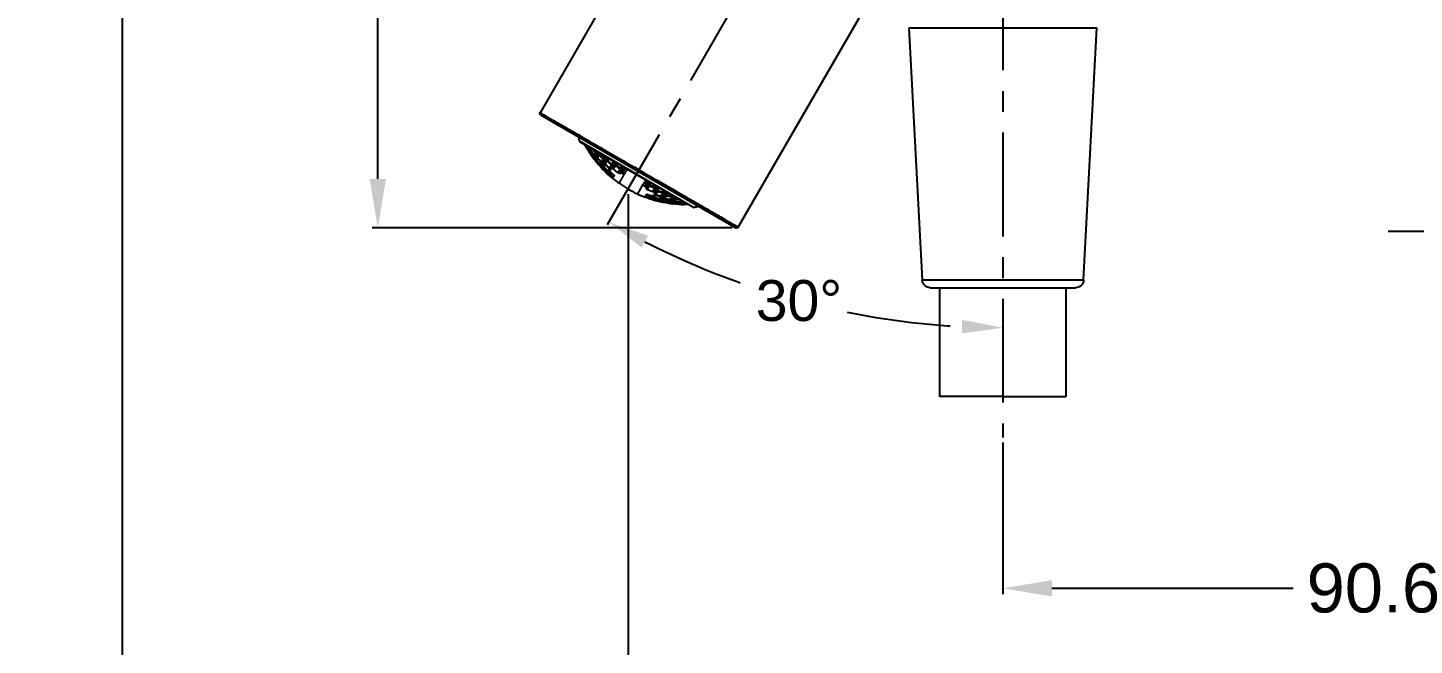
# Model space of a CAD drawing. Header units: millimetres. Extents: x 17655 to 18496, y 1152 to 1747.
# Drawn here: x 18169.5 to 18339.1, y 1263.9 to 1339.5 of the extents above; entities that cross this region are included whole.
import ezdxf

# ---------------------------------------------------------------- set-up
doc = ezdxf.new("R2010")
doc.units = ezdxf.units.MM
doc.linetypes.add('CENTERX2', pattern=[20.32, 12.7, -2.54, 2.54, -2.54])
doc.layers.add('CENTER', color=1, linetype='CENTERX2')
doc.layers.add('DIM', color=3, linetype='Continuous')
doc.styles.get("Standard").update_dxf_attribs({"font": 'arial.ttf'})
doc.dimstyles.new('A4', dxfattribs={"dimtxt": 4, "dimasz": 3.5, "dimexe": 0.7, "dimexo": 0.625, "dimgap": 0.5, "dimtad": 1, "dimdec": 1, "dimdsep": 46, "dimtxsty": 'Standard', "dimcen": 2.5, "dimclrd": 5, "dimclre": 5, "dimclrt": 7, "dimadec": 3, "dimazin": 2, "dimtfac": 1, "dimtdec": 1, "dimtmove": 0, "dimatfit": 3, "dimfxl": 1.25, "dimarcsym": 0})
doc.dimstyles.new('ISO-25', dxfattribs={"dimtxt": 5, "dimasz": 5, "dimexe": 1.252, "dimexo": 0.625, "dimgap": 1, "dimtad": 1, "dimtih": 1, "dimtoh": 1, "dimdec": 1, "dimdsep": 46, "dimtxsty": 'Standard', "dimcen": 0, "dimclrd": 3, "dimclre": 3, "dimclrt": 4, "dimadec": 0, "dimazin": 0, "dimtfac": 1, "dimtdec": 1, "dimtmove": 0, "dimatfit": 3, "dimfxl": 1, "dimarcsym": 0})

# ---------------------------------------------------------------- blocks, each defined once
blk = doc.blocks.new('*D46')
at = {"layer": 'DIM', "color": 3, "lineweight": -2, "transparency": 16777216}
for p, q in [((18332.13, 1488.52), (18180.43, 1488.52)), ((18181.13, 1482.52), (18181.13, 1367.54)), ((18181.13, 1240.69), (18181.13, 1355.68)), ((18191.71, 1234.69), (18180.43, 1234.69))]:
    blk.add_line(p, q, dxfattribs=at)
at = {"layer": 'DIM', "color": 3, "transparency": 16777216}
for points in [[(18180.13, 1482.52), (18182.13, 1482.52), (18181.13, 1488.52)], [(18180.13, 1240.69), (18182.13, 1240.69), (18181.13, 1234.69)]]:
    blk.add_solid(points, dxfattribs=at)
at = {"layer": 'DIM', "color": 4, "transparency": 16777216, "insert": (18181.13, 1361.61), "char_height": 6, "width": 20.3615, "attachment_point": 5}
blk.add_mtext('(1600)', dxfattribs=at)
blk = doc.blocks.new('*D47')
at = {"layer": 'CENTER', "color": 3, "lineweight": -2, "transparency": 16777216}
for start, end in [(242.9746, 251.3309), (258.6071, 267.0254)]:
    blk.add_arc((18288.76, 1399.09), 96.32, start, end, dxfattribs=at)
at = {"layer": 'CENTER', "color": 3, "transparency": 16777216}
for points in [[(18244.6, 1312.56), (18245.39, 1314.02), (18240.6, 1315.68)], [(18283.78, 1303.74), (18283.74, 1302.07), (18288.76, 1302.77)]]:
    blk.add_solid(points, dxfattribs=at)
at = {"layer": 'CENTER', "color": 4, "transparency": 16777216, "insert": (18263.83, 1306.06), "char_height": 5, "attachment_point": 5}
blk.add_mtext('30°', dxfattribs=at)
blk = doc.blocks.new('*D48')
at = {"layer": 'DIM', "color": 3, "lineweight": -2, "transparency": 16777216}
for p, q in [((18288.76, 1288.74), (18288.76, 1270.2)), ((18379.35, 1288.73), (18379.35, 1270.2)), ((18294.76, 1270.9), (18324.26, 1270.9)), ((18373.35, 1270.9), (18343.85, 1270.9))]:
    blk.add_line(p, q, dxfattribs=at)
at = {"layer": 'DIM', "color": 3, "transparency": 16777216}
for points in [[(18294.76, 1271.9), (18294.76, 1269.9), (18288.76, 1270.9)], [(18373.35, 1271.9), (18373.35, 1269.9), (18379.35, 1270.9)]]:
    blk.add_solid(points, dxfattribs=at)
at = {"layer": 'DIM', "color": 4, "transparency": 16777216, "insert": (18334.06, 1270.9), "char_height": 6, "attachment_point": 5}
blk.add_mtext('90.6', dxfattribs=at)
blk = doc.blocks.new('*D49')
at = {"layer": 'DIM', "color": 3, "lineweight": -2, "transparency": 16777216}
for p, q in [((18242.94, 1319.1), (18242.94, 1251.16)), ((18379.35, 1269.57), (18379.35, 1251.16)), ((18248.94, 1251.86), (18299.32, 1251.86)), ((18373.35, 1251.86), (18322.97, 1251.86))]:
    blk.add_line(p, q, dxfattribs=at)
at = {"layer": 'DIM', "color": 3, "transparency": 16777216}
for points in [[(18248.94, 1252.86), (18248.94, 1250.86), (18242.94, 1251.86)], [(18373.35, 1252.86), (18373.35, 1250.86), (18379.35, 1251.86)]]:
    blk.add_solid(points, dxfattribs=at)
at = {"layer": 'DIM', "color": 4, "transparency": 16777216, "insert": (18311.14, 1251.86), "char_height": 6, "attachment_point": 5}
blk.add_mtext('136.4', dxfattribs=at)
blk = doc.blocks.new('*D55')
at = {"layer": 'DIM', "color": 3, "lineweight": -2, "transparency": 16777216}
for p, q in [((18288.14, 1443.85), (18211.64, 1443.85)), ((18212.34, 1437.85), (18212.34, 1384.47)), ((18212.34, 1320.97), (18212.34, 1374.35)), ((18255.67, 1314.97), (18211.64, 1314.97))]:
    blk.add_line(p, q, dxfattribs=at)
at = {"layer": 'DIM', "color": 3, "transparency": 16777216}
for points in [[(18211.34, 1437.85), (18213.34, 1437.85), (18212.34, 1443.85)], [(18211.34, 1320.97), (18213.34, 1320.97), (18212.34, 1314.97)]]:
    blk.add_solid(points, dxfattribs=at)
at = {"layer": 'DIM', "color": 4, "transparency": 16777216, "insert": (18212.34, 1379.41), "char_height": 6, "attachment_point": 5}
blk.add_mtext('128.9', dxfattribs=at)

msp = doc.modelspace()

# ---------------------------------------------------------------- linework, layer by layer
at = {"extrusion": (0, 1, 0)}
for p, q in [((18283.09, 1417.27), (18232.17, 1329.07)), ((18256.41, 1315.07), (18274.08, 1345.67)), ((18277.27, 1339.45), (18278.89, 1308.61)), ((18277.27, 1339.45), (18300.25, 1339.45)), ((18298.63, 1308.61), (18300.25, 1339.45)), ((18300.25, 1339.45), (18300.25, 1339.45)), ((18232.24, 1328.79), (18256.13, 1315)), ((18243.98, 1321.54), (18236.98, 1325.58)), ((18237, 1325.55), (18243.97, 1321.52)), ((18237.91, 1324.73), (18237.98, 1324.85)), ((18238, 1324.88), (18238.04, 1324.95)), ((18238.2, 1324.21), (18238.24, 1324.27)), ((18238.25, 1324.29), (18238.35, 1324.47)), ((18238.37, 1324.51), (18238.48, 1324.7)), ((18238.97, 1324.17), (18238.8, 1323.87)), ((18239.01, 1324.23), (18239.08, 1324.35)), ((18239.47, 1324.01), (18239.52, 1324.1)), ((18238.64, 1323.59), (18238.67, 1323.64)), ((18238.78, 1323.83), (18238.68, 1323.66)), ((18238.98, 1323.17), (18239.05, 1323.28)), ((18239.06, 1323.31), (18239.2, 1323.54)), ((18239.22, 1323.59), (18239.43, 1323.94)), ((18239.52, 1322.72), (18239.46, 1322.61)), ((18239.66, 1322.97), (18239.54, 1322.74)), ((18239.89, 1323.36), (18239.69, 1323.01)), ((18239.85, 1322.27), (18239.94, 1322.43)), ((18239.93, 1323.43), (18240.12, 1323.75)), ((18239.96, 1322.47), (18240.12, 1322.74)), ((18240.16, 1322.8), (18240.39, 1323.21)), ((18240.44, 1323.29), (18240.56, 1323.5)), ((18240.89, 1322.69), (18240.66, 1322.29)), ((18241.16, 1323.15), (18240.93, 1322.77)), ((18241.49, 1322.7), (18241.6, 1322.9)), ((18242.02, 1322.24), (18242.19, 1322.55)), ((18242.61, 1322.26), (18242.64, 1322.3)), ((18239.81, 1322.19), (18239.84, 1322.25)), ((18240.31, 1321.69), (18240.34, 1321.74)), ((18240.45, 1321.92), (18240.35, 1321.76)), ((18240.63, 1322.23), (18240.47, 1321.96)), ((18240.71, 1321.36), (18240.77, 1321.46)), ((18240.79, 1321.49), (18240.91, 1321.71)), ((18241.04, 1321.04), (18241.05, 1321.05)), ((18241.11, 1321.17), (18241.05, 1321.06)), ((18241.7, 1321.69), (18241.97, 1322.15)), ((18242.25, 1321.63), (18242.55, 1322.15)), ((18242.75, 1322.01), (18242.81, 1322.11)), ((18242.81, 1322.11), (18242.85, 1322.17)), ((18243.98, 1321.54), (18243.97, 1321.52)), ((18243.97, 1321.52), (18250.95, 1317.5)), ((18244.19, 1321.89), (18243.98, 1321.54)), ((18243.98, 1321.54), (18250.98, 1317.49)), ((18245.23, 1320.61), (18244.93, 1320.08)), ((18245.06, 1320.81), (18245, 1320.71)), ((18245.06, 1320.81), (18245.1, 1320.87)), ((18245.31, 1320.75), (18245.29, 1320.71)), ((18245.11, 1318.9), (18245.24, 1319.11)), ((18245.26, 1319.64), (18245.52, 1320.1)), ((18245.54, 1318.74), (18245.67, 1318.96)), ((18245.58, 1320.19), (18245.75, 1320.5)), ((18246.11, 1318.7), (18246.26, 1318.98)), ((18246.24, 1319.96), (18246.35, 1320.15)), ((18246.3, 1319.03), (18246.53, 1319.43)), ((18246.57, 1319.51), (18246.79, 1319.9)), ((18246.99, 1318.86), (18247.23, 1319.26)), ((18247.27, 1319.34), (18247.39, 1319.55)), ((18247.41, 1318.56), (18247.61, 1318.9)), ((18247.65, 1318.97), (18247.83, 1319.3)), ((18248.38, 1318.86), (18248.43, 1318.95)), ((18245.03, 1318.74), (18245.03, 1318.75)), ((18245.04, 1318.76), (18245.1, 1318.87)), ((18245.47, 1318.61), (18245.53, 1318.72)), ((18245.95, 1318.43), (18245.98, 1318.49)), ((18245.99, 1318.5), (18246.08, 1318.67)), ((18246.64, 1318.25), (18246.67, 1318.3)), ((18246.68, 1318.32), (18246.78, 1318.48)), ((18246.8, 1318.52), (18246.96, 1318.8)), ((18247.25, 1318.29), (18247.38, 1318.51)), ((18247.98, 1318.16), (18248.11, 1318.39)), ((18248.14, 1318.44), (18248.34, 1318.79)), ((18248.43, 1317.93), (18248.46, 1317.99)), ((18248.48, 1318.01), (18248.57, 1318.18)), ((18248.6, 1318.22), (18248.77, 1318.51)), ((18248.8, 1318.57), (18248.87, 1318.7)), ((18249.19, 1317.87), (18249.22, 1317.93)), ((18249.24, 1317.95), (18249.34, 1318.12)), ((18249.36, 1318.16), (18249.47, 1318.35)), ((18249.78, 1317.87), (18249.85, 1317.99)), ((18249.87, 1318.02), (18249.91, 1318.1)), ((18256.13, 1315), (18256.14, 1314.99)), ((18278.89, 1308.61), (18298.63, 1308.61)), ((18279.89, 1307.66), (18297.63, 1307.66)), ((18281.01, 1307.66), (18281.01, 1294.36)), ((18296.51, 1294.36), (18296.51, 1307.66)), ((18297.63, 1307.66), (18297.63, 1307.66)), ((18298.63, 1308.61), (18298.63, 1308.61)), ((18288.76, 1294.36), (18281.01, 1294.36)), ((18288.76, 1294.36), (18296.51, 1294.36))]:
    msp.add_line(p, q, dxfattribs=at)
at = {"extrusion": (-8.8674e-06, 0, -1)}
msp.add_arc((-18277.47, 1339.46, -0.16), 0.2, 357, 0, dxfattribs=at)
at = {"extrusion": (0, 0, -1)}
for centre, radius, start, end in [((-18300.05, 1339.46), 0.2, 180, 183), ((-18232.34, 1328.97), 0.2, 300, 30), ((-18249.96, 1331.9), 14.03, 329.257, 331.3493), ((-18249.96, 1331.9), 13.88, 329.6063, 330.3122), ((-18249.96, 1331.9), 14.05, 323.7289, 326.8453), ((-18249.96, 1331.9), 13.97, 323.8813, 327.0198), ((-18249.96, 1331.9), 13.75, 324.2925, 327.4936), ((-18249.96, 1331.9), 13.38, 325.0136, 326.4092), ((-18249.96, 1331.9), 13.13, 319.8372, 323.077), ((-18249.96, 1331.9), 14.03, 318.5197, 321.5235), ((-18249.96, 1331.9), 13.88, 318.7283, 321.7692), ((-18249.96, 1331.9), 13.58, 319.1522, 322.2687), ((-18249.96, 1331.9), 13.75, 313.6984, 316.6824), ((-18249.96, 1331.9), 13.38, 314.087, 317.1604), ((-18249.96, 1331.9), 12.84, 314.686, 317.898), ((-18249.96, 1331.9), 12.51, 309.4594, 312.6849), ((-18249.96, 1331.9), 14.05, 313.3905, 316.3055), ((-18249.96, 1331.9), 13.97, 313.4761, 316.4092), ((-18249.96, 1331.9), 12.84, 306.3043, 306.9164), ((-18249.96, 1331.9), 12.12, 306.156, 307.3283), ((-18249.96, 1331.9), 12.12, 292.6717, 293.844), ((-18249.96, 1331.9), 13.13, 287.9261, 291.0008), ((-18249.96, 1331.9), 12.51, 287.3151, 290.5406), ((-18249.96, 1331.9), 13.38, 282.8396, 285.913), ((-18249.96, 1331.9), 12.84, 282.102, 285.314), ((-18249.96, 1331.9), 13.13, 276.923, 280.1628), ((-18249.96, 1331.9), 14.05, 283.6945, 286.6095), ((-18249.96, 1331.9), 13.97, 283.5908, 286.5239), ((-18249.96, 1331.9), 13.75, 283.3176, 286.3016), ((-18249.96, 1331.9), 13.88, 278.2308, 281.2717), ((-18249.96, 1331.9), 13.58, 277.7313, 280.8478), ((-18249.96, 1331.9), 14.05, 273.1547, 276.2711), ((-18249.96, 1331.9), 13.97, 272.9802, 276.1187), ((-18249.96, 1331.9), 13.75, 272.5064, 275.7075), ((-18249.96, 1331.9), 13.38, 273.5908, 274.9864), ((-18249.96, 1331.9), 14.03, 268.6507, 270.743), ((-18249.96, 1331.9), 13.88, 269.6878, 270.3937), ((-18279.89, 1308.66), 1, 270, 357), ((-18297.63, 1308.66), 1, 183, 270)]:
    msp.add_arc(centre, radius, start, end, dxfattribs=at)
for centre, radius, start, end in [((18237.03, 1325.59), 0.05, 195, 240), ((18249.96, 1331.9), 14.04, 208.1931, 210.7663), ((18249.96, 1331.9), 13.91, 209.0677, 210.4742), ((18249.96, 1331.9), 14.05, 212.4008, 213.1468), ((18249.96, 1331.9), 14.05, 213.1468, 216.2634), ((18249.96, 1331.9), 13.99, 213.023, 216.1558), ((18249.96, 1331.9), 13.79, 212.6043, 215.7934), ((18249.96, 1331.9), 13.44, 212.5798, 215.1219), ((18249.96, 1331.9), 14.05, 216.2634, 216.9951), ((18249.96, 1331.9), 14.04, 218.4929, 221.4942), ((18249.96, 1331.9), 13.91, 218.2893, 221.3224), ((18249.96, 1331.9), 13.63, 217.8296, 220.9322), ((18249.96, 1331.9), 13.21, 217.0717, 220.2898), ((18249.96, 1331.9), 14.05, 222.9944, 227.2915), ((18249.96, 1331.9), 13.79, 223.3769, 226.3511), ((18249.96, 1331.9), 13.44, 222.9316, 225.9891), ((18249.96, 1331.9), 12.93, 222.2371, 225.4251), ((18249.96, 1331.9), 13.99, 223.6155, 226.544), ((18249.96, 1331.9), 13.63, 228.3859, 230.2872), ((18249.96, 1331.9), 14.05, 230.5782, 240), ((18241.78, 1320.72), 0.2, 233.7825, 330), ((18249.96, 1331.9), 12.24, 232.7506, 233.9033), ((18249.96, 1331.9), 12.24, 246.0967, 247.2494), ((18249.96, 1331.9), 14.05, 240, 249.4218), ((18244.24, 1319.18), 0.1, 150, 240), ((18244.24, 1319.18), 0.1, 240, 245.7598), ((18249.96, 1331.9), 13.44, 254.0109, 257.0684), ((18249.96, 1331.9), 12.93, 254.5749, 257.7629), ((18249.96, 1331.9), 13.21, 259.7102, 262.9283), ((18249.96, 1331.9), 14.05, 252.7085, 257.0056), ((18249.96, 1331.9), 13.99, 253.456, 256.3845), ((18249.96, 1331.9), 13.79, 253.6489, 256.6231), ((18249.96, 1331.9), 14.04, 258.5058, 261.5071), ((18249.96, 1331.9), 13.91, 258.6776, 261.7107), ((18249.96, 1331.9), 13.63, 259.0678, 262.1704), ((18249.96, 1331.9), 14.05, 263.0049, 263.7289), ((18249.96, 1331.9), 13.99, 263.8442, 266.977), ((18249.96, 1331.9), 13.79, 264.2066, 267.3957), ((18249.96, 1331.9), 13.44, 264.8781, 267.4202), ((18249.96, 1331.9), 14.05, 266.8453, 267.5992), ((18249.96, 1331.9), 14.04, 269.2337, 271.8069), ((18249.96, 1331.9), 13.91, 269.5258, 270.9323), ((18250.97, 1317.54), 0.05, 240, 285)]:
    msp.add_arc(centre, radius, start, end)
for centre, major_axis, ratio, start_param, end_param in [((18245.74, 1334.33), (6.44, 11.15), 0.501257, 2.829389, 2.885313), ((18245.22, 1334.64), (6.27, 10.86), 0.501257, 2.921157, 2.977287), ((18246.26, 1334.04), (6.58, 11.39), 0.499371, 2.738993, 2.795365), ((18244.69, 1334.94), (6.08, 10.53), 0.501257, 3.015386, 3.072474), ((18245.35, 1334.56), (-6.32, -10.94), 0.499371, 6.065002, 6.120628), ((18245.89, 1334.25), (-6.48, -11.22), 0.501257, 5.972567, 6.028111), ((18244.84, 1334.86), (-6.14, -10.63), 0.501257, 6.157628, 6.214202), ((18246.4, 1333.95), (-6.61, -11.45), 0.499371, 5.882263, 5.938302), ((18246.78, 1333.73), (6.7, 11.6), 0.499371, 2.669473, 2.703978), ((18246.93, 1333.65), (-6.73, -11.65), 0.499371, 5.810602, 5.84704), ((18247.82, 1333.13), (6.88, 11.91), 0.499371, 2.659899, 2.715708), ((18244.68, 1334.95), (6.08, 10.52), 0.501257, 3.214714, 3.271864), ((18244.83, 1334.86), (-6.13, -10.62), 0.501257, 0.071977, 0.128605), ((18247.97, 1333.05), (-6.9, -11.95), 0.499371, 5.802356, 5.857989), ((18248.35, 1332.83), (6.94, 12.02), 0.499371, 2.604512, 2.621775), ((18248.49, 1332.75), (-6.96, -12.05), 0.499371, 5.749708, 5.763938), ((18246.25, 1334.04), (6.57, 11.39), 0.499371, 2.932088, 2.985457), ((18246.78, 1333.73), (6.7, 11.6), 0.501257, 2.841622, 2.895195), ((18245.73, 1334.34), (6.43, 11.14), 0.501257, 3.021997, 3.075934), ((18246.4, 1333.96), (-6.61, -11.45), 0.499371, 6.074259, 6.127339), ((18247.3, 1333.44), (6.8, 11.77), 0.499371, 2.752195, 2.806483), ((18246.92, 1333.66), (-6.73, -11.65), 0.499371, 5.984755, 6.038012), ((18245.88, 1334.26), (-6.47, -11.21), 0.501257, 6.1639, 6.21749), ((18245.21, 1334.64), (6.27, 10.85), 0.501257, 3.115775, 3.170902), ((18247.44, 1333.35), (-6.82, -11.81), 0.499371, 5.894681, 5.948759), ((18245.35, 1334.56), (-6.32, -10.94), 0.501257, 6.257094, 6.311801), ((18247.3, 1333.44), (6.8, 11.77), 0.501257, 2.937826, 2.989474), ((18246.77, 1333.74), (6.69, 11.6), 0.501257, 3.026383, 3.078193), ((18247.82, 1333.14), (6.88, 11.91), 0.499371, 2.849963, 2.901954), ((18246.25, 1334.04), (6.57, 11.38), 0.501257, 3.116657, 3.169218), ((18247.45, 1333.35), (-6.82, -11.81), 0.501257, 6.079719, 6.131179), ((18246.91, 1333.66), (-6.72, -11.65), 0.499371, 6.168702, 6.220217), ((18247.96, 1333.05), (-6.9, -11.95), 0.499371, 5.991848, 6.04369), ((18246.39, 1333.96), (-6.61, -11.45), 0.501257, 6.257935, 6.310212), ((18248.34, 1332.83), (6.94, 12.02), 0.499371, 2.760157, 2.81317), ((18245.72, 1334.35), (6.43, 11.14), 0.501257, 3.210365, 3.264345), ((18248.49, 1332.75), (-6.96, -12.05), 0.499371, 5.902014, 5.954913), ((18245.87, 1334.26), (-6.47, -11.21), 0.501257, 0.067868, 0.121494), ((18248.87, 1332.53), (6.99, 12.1), 0.499371, 2.667387, 2.722148), ((18245.2, 1334.65), (6.26, 10.85), 0.501257, 3.309631, 3.365868), ((18249.01, 1332.45), (-7, -12.12), 0.499371, 5.809088, 5.863774), ((18245.34, 1334.57), (-6.31, -10.93), 0.501257, 0.166265, 0.22205), ((18249.39, 1332.23), (7.01, 12.15), 0.499371, 2.587383, 2.627095), ((18249.54, 1332.14), (-7.02, -12.16), 0.499371, 5.734718, 5.768464), ((18249.91, 1331.93), (7.02, 12.17), 0.499371, 2.66959, 2.724001), ((18245.71, 1334.35), (6.43, 11.13), 0.501257, 3.401438, 3.457505), ((18245.86, 1334.27), (-6.47, -11.21), 0.499371, 0.258541, 0.314137), ((18250.05, 1331.85), (-7.02, -12.17), 0.499371, 5.810594, 5.865022), ((18250.43, 1331.63), (7.02, 12.16), 0.499371, 2.593395, 2.626778), ((18250.58, 1331.54), (-7.01, -12.15), 0.499371, 5.736142, 5.76738), ((18246.23, 1334.06), (6.57, 11.38), 0.501257, 3.492045, 3.548663), ((18251.48, 1331.02), (6.95, 12.04), 0.499371, 2.602017, 2.62083), ((18247.81, 1333.14), (6.88, 11.91), 0.499371, 3.029661, 3.080024), ((18248.34, 1332.83), (6.94, 12.02), 0.501257, 2.941822, 2.992362), ((18247.29, 1333.44), (6.79, 11.77), 0.501257, 3.117161, 3.168007), ((18247.96, 1333.06), (-6.9, -11.94), 0.499371, 6.171042, 6.221265), ((18247.96, 1333.05), (-6.9, -11.95), 0.501257, 6.170622, 6.220907), ((18248.86, 1332.53), (6.99, 12.1), 0.499371, 2.854084, 2.905216), ((18246.76, 1333.75), (6.69, 11.59), 0.501257, 3.207345, 3.259184), ((18247.43, 1333.36), (-6.82, -11.81), 0.501257, 6.258407, 6.309069), ((18248.48, 1332.75), (-6.95, -12.05), 0.499371, 6.083702, 6.134075), ((18249, 1332.45), (-7, -12.12), 0.499371, 5.995538, 6.046603), ((18249.38, 1332.23), (7.01, 12.15), 0.499371, 2.763776, 2.816172), ((18246.24, 1334.05), (6.57, 11.38), 0.501257, 3.301391, 3.354902), ((18249.96, 1331.9), (10.55, -9.26), 1, 4.712389, 4.744712), ((18249.96, 1331.9), (-10.54, 9.26), 1, 1.570796, 1.603144), ((18249.96, 1331.9), (10.43, -9.19), 0.999999, 4.712389, 4.744902), ((18249.96, 1331.9), (-10.4, 9.18), 0.999999, 1.570796, 1.603513), ((18246.76, 1333.75), (6.69, 11.59), 0.499371, 3.39138, 3.444981), ((18250.95, 1331.33), (6.99, 12.11), 0.499371, 2.666762, 2.712223), ((18246.37, 1333.97), (-6.6, -11.44), 0.501257, 0.347985, 0.404235), ((18248.45, 1332.77), (-6.95, -12.04), 0.499371, 0.520762, 0.539575), ((18248.83, 1332.55), (6.98, 12.1), 0.499371, 3.562887, 3.61772), ((18248.97, 1332.47), (-6.99, -12.11), 0.501257, 0.419922, 0.429184), ((18253.17, 1330.04), (-6.69, -11.59), 0.499371, 5.979797, 6.033398), ((18253.7, 1329.74), (-6.57, -11.38), 0.501257, 5.876115, 5.932733), ((18249.96, 1331.9), (-11.8, 4.44), 1, 1.570796, 1.626753), ((18253.02, 1330.13), (6.72, 11.64), 0.501257, 3.024975, 3.076578), ((18250.54, 1331.56), (-7.01, -12.15), 0.499371, 0.325421, 0.377817), ((18253.17, 1330.05), (-6.69, -11.59), 0.501257, 6.165594, 6.217433), ((18250.02, 1331.87), (-7.02, -12.17), 0.499371, 0.417591, 0.472003), ((18253.69, 1329.75), (-6.57, -11.38), 0.501257, 6.069876, 6.123387), ((18254.07, 1329.53), (6.47, 11.21), 0.499371, 2.827456, 2.883051), ((18249.35, 1332.25), (7.01, 12.15), 0.499371, 3.657398, 3.688636), ((18249.5, 1332.17), (-7.02, -12.16), 0.499371, 0.514814, 0.548197), ((18254.22, 1329.44), (-6.43, -11.13), 0.501257, 5.967273, 6.02334), ((18250.92, 1331.35), (7, 12.12), 0.499371, 3.561004, 3.61569), ((18251.06, 1331.26), (-6.99, -12.1), 0.499371, 0.419444, 0.474205), ((18254.59, 1329.23), (6.31, 10.93), 0.501257, 2.919543, 2.975328), ((18250.39, 1331.65), (7.02, 12.16), 0.499371, 3.656314, 3.690059), ((18250.54, 1331.57), (-7.01, -12.15), 0.499371, 0.514498, 0.554209), ((18254.73, 1329.14), (-6.26, -10.85), 0.501257, 6.05891, 6.115147), ((18251.44, 1331.05), (6.96, 12.05), 0.499371, 3.660839, 3.67507), ((18249.96, 1331.9), (13.29, -4.5), 1, 4.680066, 4.712389), ((18251.97, 1330.74), (6.9, 11.94), 0.499371, 3.203513, 3.253736), ((18251.97, 1330.74), (6.9, 11.95), 0.501257, 3.203871, 3.254156), ((18251.45, 1331.04), (6.95, 12.05), 0.499371, 3.290702, 3.341076), ((18252.49, 1330.44), (6.82, 11.81), 0.501257, 3.115709, 3.166371), ((18250.92, 1331.34), (7, 12.12), 0.499371, 3.378175, 3.42924), ((18252.12, 1330.65), (-6.88, -11.91), 0.499371, 0.061569, 0.111931), ((18251.59, 1330.96), (-6.94, -12.02), 0.501257, 0.14923, 0.19977), ((18252.64, 1330.35), (-6.79, -11.77), 0.501257, 6.256771, 6.307617), ((18251.07, 1331.26), (-6.99, -12.1), 0.499371, 0.236377, 0.287508), ((18252.48, 1330.44), (6.82, 11.81), 0.501257, 3.293599, 3.345059), ((18253.02, 1330.14), (6.72, 11.65), 0.499371, 3.204561, 3.256076), ((18251.97, 1330.74), (6.9, 11.95), 0.499371, 3.381088, 3.43293), ((18253.54, 1329.84), (6.61, 11.45), 0.501257, 3.114566, 3.166843), ((18251.44, 1331.04), (6.96, 12.05), 0.499371, 3.469865, 3.522764), ((18252.63, 1330.36), (-6.8, -11.77), 0.501257, 0.152119, 0.203766), ((18251.59, 1330.96), (-6.94, -12.02), 0.499371, 0.328423, 0.381435), ((18253.68, 1329.75), (-6.57, -11.38), 0.501257, 6.25556, 6.308121), ((18254.06, 1329.53), (6.47, 11.21), 0.501257, 3.020098, 3.073724), ((18254.21, 1329.45), (-6.43, -11.14), 0.501257, 6.160433, 6.214413), ((18253.53, 1329.84), (6.61, 11.45), 0.499371, 3.297439, 3.350519), ((18252.48, 1330.44), (6.82, 11.81), 0.499371, 3.476019, 3.530097), ((18253.68, 1329.75), (-6.57, -11.39), 0.499371, 0.156135, 0.209505), ((18253.14, 1330.06), (-6.7, -11.6), 0.501257, 0.246397, 0.299971), ((18254.58, 1329.23), (6.32, 10.94), 0.501257, 3.112977, 3.167684), ((18251.96, 1330.74), (6.9, 11.95), 0.499371, 3.566789, 3.622421), ((18252.63, 1330.36), (-6.8, -11.77), 0.499371, 0.33511, 0.389398), ((18254.2, 1329.45), (-6.43, -11.14), 0.501257, 0.065658, 0.119596), ((18252.1, 1330.66), (-6.88, -11.91), 0.499371, 0.425884, 0.481694), ((18254.72, 1329.15), (-6.27, -10.85), 0.501257, 6.253876, 6.309003), ((18255.1, 1328.93), (6.13, 10.62), 0.501257, 3.012988, 3.069616), ((18251.58, 1330.96), (-6.94, -12.02), 0.499371, 0.519818, 0.537081), ((18255.25, 1328.85), (-6.08, -10.52), 0.501257, 6.152914, 6.210064), ((18254.04, 1329.54), (6.48, 11.22), 0.501257, 3.396667, 3.452211), ((18254.58, 1329.23), (6.32, 10.94), 0.499371, 3.30415, 3.359776), ((18253.53, 1329.84), (6.61, 11.45), 0.499371, 3.486476, 3.542515), ((18255.09, 1328.94), (6.14, 10.63), 0.501257, 3.210576, 3.26715), ((18253, 1330.14), (6.73, 11.65), 0.499371, 3.577738, 3.614176), ((18254.19, 1329.46), (-6.44, -11.15), 0.501257, 0.256279, 0.312204), ((18253.67, 1329.76), (-6.58, -11.39), 0.499371, 0.346227, 0.4026), ((18254.71, 1329.16), (-6.27, -10.86), 0.501257, 0.164305, 0.220436), ((18253.15, 1330.06), (-6.7, -11.6), 0.499371, 0.437615, 0.47212), ((18255.24, 1328.85), (-6.08, -10.53), 0.501257, 0.069119, 0.126207)]:
    msp.add_ellipse(centre, major_axis=major_axis, ratio=ratio, start_param=start_param, end_param=end_param)
for points, weights, degree, knots in [([(18232.17, 1329.07), (18232.17, 1329.07), (18244.29, 1322.07), (18256.41, 1315.07), (18256.41, 1315.07)], [1, 0.707106781213, 1, 0.707106781213, 1], 2, [0, 0, 0, 0.5, 0.5, 1, 1, 1]), ([(18241.95, 1320.62), (18241.96, 1320.63), (18241.96, 1320.64), (18241.97, 1320.64), (18242.06, 1320.8), (18242.24, 1321.12), (18242.51, 1321.59)], [1, 1, 1, 1, 0.993289825469, 0.993289825469, 1], 3, [-0.045172, -0.045172, -0.045172, -0.045172, 0, 0, 0, 1, 1, 1, 1])]:
    msp.add_rational_spline(points, weights, degree=degree, knots=knots)
for points, degree in [([(18236.83, 1326.14), (18236.98, 1325.58)], 1), ([(18241.17, 1322.15), (18241.43, 1322.61)], 1), ([(18242.37, 1321.54), (18242.37, 1321.55), (18242.36, 1321.55), (18242.36, 1321.55)], 3), ([(18242.51, 1321.59), (18242.7, 1321.91)], 1), ([(18244.95, 1320.61), (18244.76, 1320.29)], 1), ([(18244.8, 1320.14), (18244.8, 1320.14), (18244.8, 1320.14), (18244.8, 1320.14)], 3), ([(18246.19, 1319.86), (18245.92, 1319.41)], 1), ([(18250.98, 1317.49), (18251.55, 1317.64)], 1)]:
    msp.add_open_spline(points, degree=degree)
for points, weights in [([(18241.43, 1322.61), (18241.69, 1322.37), (18241.97, 1322.15)], [1, 0.999608585824, 1]), ([(18240.58, 1321.82), (18240.74, 1321.76), (18240.91, 1321.7)], [1, 0.999667165035, 1]), ([(18241.25, 1321.41), (18241.18, 1321.28), (18241.13, 1321.2)], [0.999999976409, 0.999029763408, 1]), ([(18241.7, 1321.69), (18241.43, 1321.92), (18241.17, 1322.15)], [0.999999956485, 0.99964002839, 1]), ([(18242.07, 1321.77), (18242.09, 1321.73), (18242.1, 1321.69)], [1, 0.999989267404, 0.999999974881]), ([(18242.25, 1321.63), (18242.18, 1321.85), (18242.12, 1322.09)], [0.999999823837, 0.999624150616, 1]), ([(18245.23, 1320.61), (18245.31, 1320.4), (18245.39, 1320.2)], [1, 0.999604512353, 1]), ([(18244.76, 1320.29), (18244.15, 1319.23), (18244.15, 1319.23)], [1, 0.970448538479, 0.985313095571]), ([(18244.93, 1320.08), (18244.87, 1320.11), (18244.8, 1320.14)], [1, 0.999985751559, 1]), ([(18245.14, 1320), (18245.33, 1320.04), (18245.52, 1320.1)], [1, 0.999741683226, 1]), ([(18245.24, 1319.11), (18245.45, 1319.03), (18245.66, 1318.96)], [0.999999992297, 0.999862350219, 1]), ([(18246.39, 1319.52), (18246.15, 1319.45), (18245.92, 1319.41)], [1, 0.999629726649, 1]), ([(18245.47, 1318.61), (18245.25, 1318.68), (18245.04, 1318.76)], [1, 0.999869209938, 1]), ([(18245.1, 1318.87), (18245.31, 1318.79), (18245.52, 1318.72)], [1, 0.99986791929, 1]), ([(18245.54, 1318.74), (18245.33, 1318.82), (18245.11, 1318.9)], [1, 0.999866207184, 1]), ([(18256.41, 1315.07), (18256.31, 1314.89), (18256.14, 1314.99)], [1, 0.70710678119, 1])]:
    msp.add_rational_spline(points, weights, degree=2)
for points, knots in [([(18242.51, 1321.59), (18242.5, 1321.58), (18242.5, 1321.57), (18242.48, 1321.55), (18242.47, 1321.55), (18242.46, 1321.54), (18242.46, 1321.54), (18242.44, 1321.53), (18242.44, 1321.53), (18242.43, 1321.53), (18242.42, 1321.53), (18242.42, 1321.53), (18242.41, 1321.53), (18242.4, 1321.53), (18242.4, 1321.53), (18242.38, 1321.54), (18242.38, 1321.54), (18242.37, 1321.54)], [0, 0, 0, 0, 0.25, 0.25, 0.375, 0.375, 0.5, 0.5, 0.625, 0.625, 0.6875, 0.6875, 0.75, 0.75, 0.875, 0.875, 1, 1, 1, 1]), ([(18244.8, 1320.14), (18244.79, 1320.15), (18244.78, 1320.15), (18244.77, 1320.16), (18244.77, 1320.17), (18244.76, 1320.18), (18244.76, 1320.18), (18244.75, 1320.2), (18244.75, 1320.2), (18244.75, 1320.22), (18244.75, 1320.22), (18244.75, 1320.24), (18244.75, 1320.24), (18244.75, 1320.26), (18244.75, 1320.26), (18244.76, 1320.28), (18244.76, 1320.28), (18244.76, 1320.29)], [0, 0, 0, 0, 0.125, 0.125, 0.25, 0.25, 0.375, 0.375, 0.5, 0.5, 0.625, 0.625, 0.75, 0.75, 0.875, 0.875, 1, 1, 1, 1])]:
    msp.add_open_spline(points, degree=3, knots=knots)
at = {"layer": 'CENTER'}
for p, q in [((18288.76, 1448.55), (18288.76, 1289.36)), ((18240.44, 1315.4), (18297.96, 1415.03)), ((18335.85, 1314.56), (18400.76, 1314.56))]:
    msp.add_line(p, q, dxfattribs=at)

# ---------------------------------------------------------------- dimensions: what is measured, and where the dimension line sits
dim = msp.add_angular_dim_2l(base=(18255.82, 1308.58), line1=((18288.76, 1448.55), (18288.76, 1289.36)), line2=((18240.44, 1315.4), (18297.96, 1415.03)), dimstyle='ISO-25', dxfattribs=at)
dim.commit()
dim.dimension.update_dxf_attribs({"geometry": '*D47', "text_midpoint": (18263.83, 1306.06)})
at = {"layer": 'DIM'}
dim = msp.add_linear_dim(base=(18181.13, 1234.69), p1=(18332.75, 1488.52), p2=(18192.34, 1234.69), angle=90, text='(1600)', dimstyle='A4', override={"dimtxt": 6, "dimasz": 6, "dimgap": 2, "dimtad": 0, "dimtih": 1, "dimclrd": 3, "dimclre": 3, "dimclrt": 4}, dxfattribs=at)
dim.commit()
dim.dimension.update_dxf_attribs({"geometry": '*D46', "text_midpoint": (18181.13, 1361.61), "dimtype": 160})
dim = msp.add_linear_dim(base=(18212.34, 1314.97), p1=(18288.76, 1443.85), p2=(18256.29, 1314.97), angle=90, dimstyle='A4', override={"dimtxt": 6, "dimasz": 6, "dimgap": 2, "dimtad": 0, "dimtih": 1, "dimclrd": 3, "dimclre": 3, "dimclrt": 4}, dxfattribs=at)
dim.commit()
dim.dimension.update_dxf_attribs({"geometry": '*D55', "text_midpoint": (18212.34, 1379.41)})
for base, p1, p2, picture, middle in [((18379.35, 1251.86), (18242.94, 1319.73), (18379.35, 1270.2), '*D49', (18311.14, 1251.86)), ((18379.35, 1270.9), (18288.76, 1289.36), (18379.35, 1289.35), '*D48', (18334.06, 1270.9))]:
    dim = msp.add_linear_dim(base=base, p1=p1, p2=p2, dimstyle='A4', override={"dimtxt": 6, "dimasz": 6, "dimgap": 2, "dimtad": 0, "dimtih": 1, "dimclrd": 3, "dimclre": 3, "dimclrt": 4}, dxfattribs=at)
    dim.commit()
    dim.dimension.update_dxf_attribs({"geometry": picture, "text_midpoint": middle})

doc.saveas('drawing.dxf')
